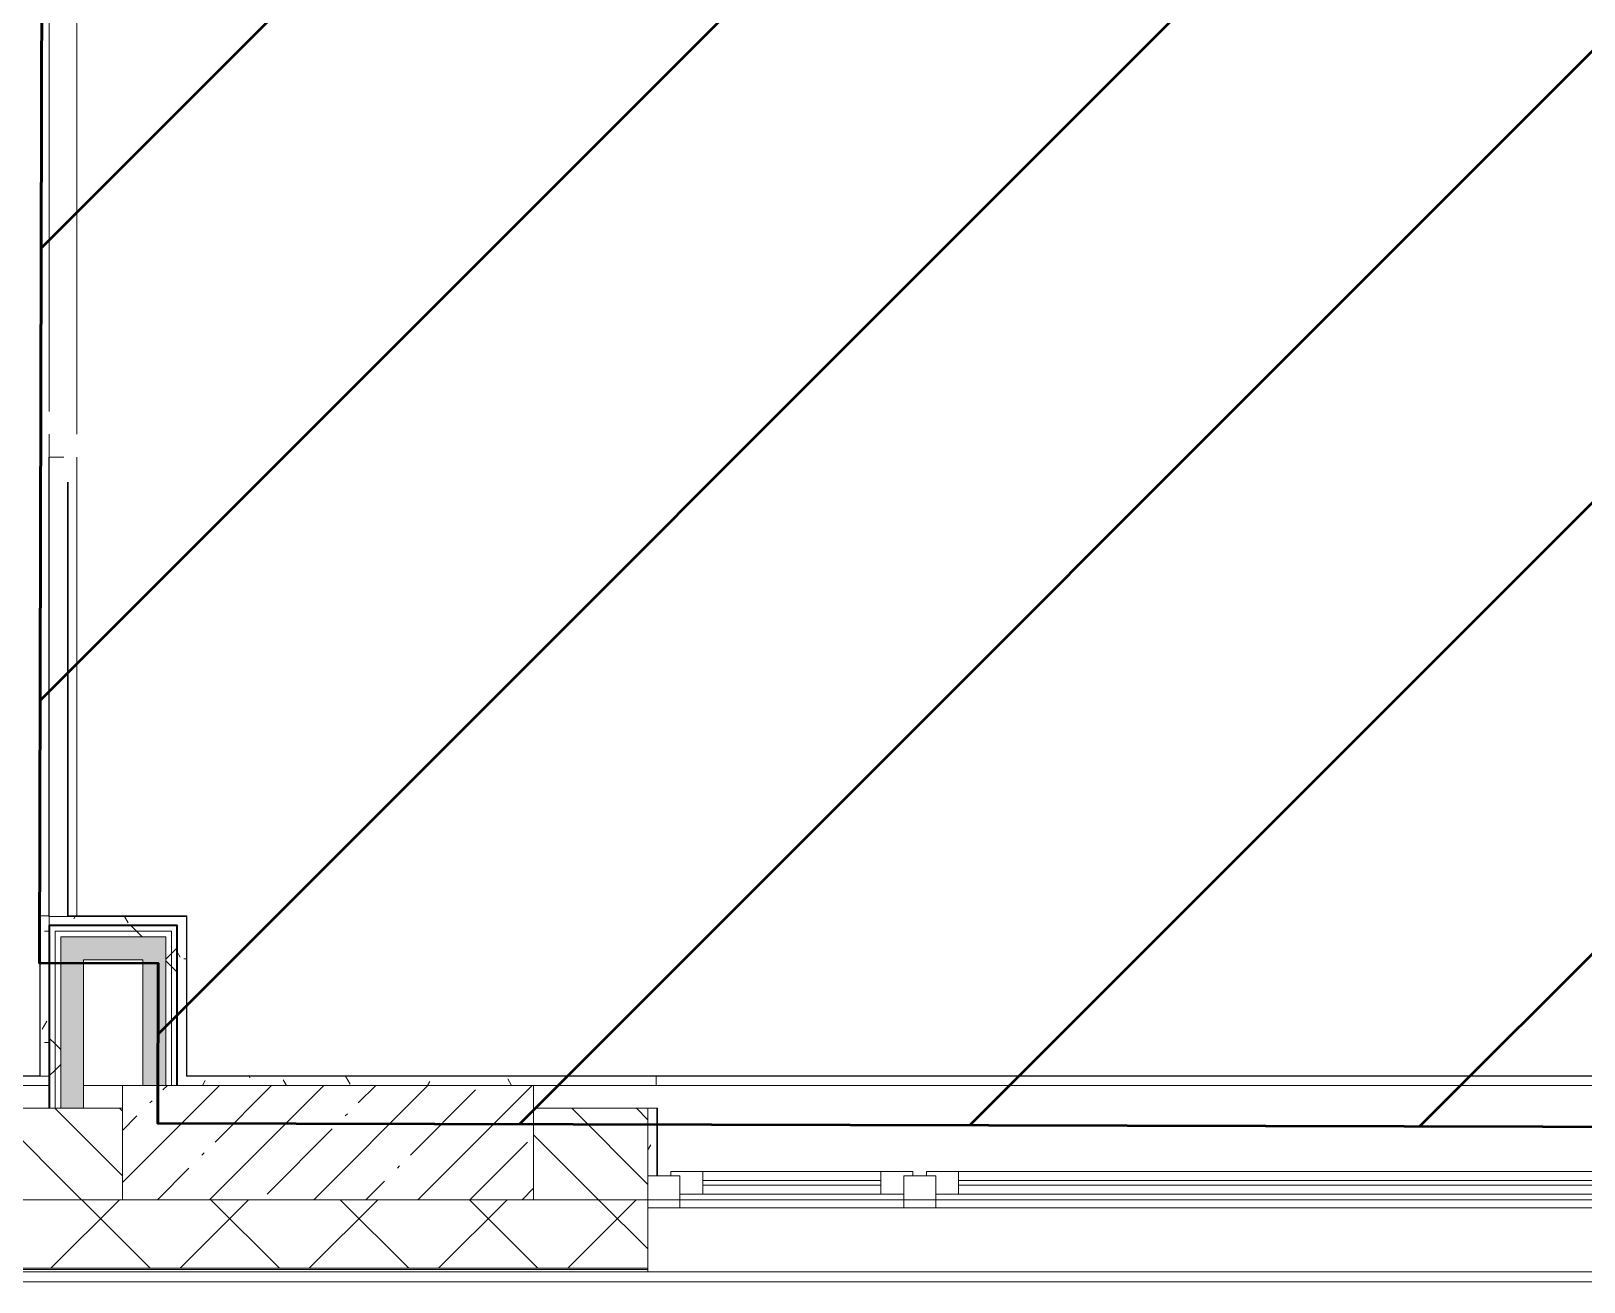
# Model space of a CAD drawing. Header units: millimetres. Extents: x -213547 to 415037, y -3642 to 106956.
# Drawn here: x 101595 to 104994, y -416 to 2321 of the extents above; entities that cross this region are included whole.
import ezdxf

# ---------------------------------------------------------------- set-up
doc = ezdxf.new("R2010")
doc.units = ezdxf.units.MM
for name, color, linetype, lineweight in [('1)CF2', 3, 'Continuous', 30), ('10)FK4', 3, 'Continuous', 50), ('5.5) Перег WD5', 3, 'Continuous', 40), ('965 СКБ CF2', 5, 'Continuous', 50), ('A-FLOR', 7, 'Continuous', 9), ('A-GLAZ', 7, 'Continuous', 9), ('A-GLAZ-1', 7, 'Continuous', 5), ('A-WALL', 7, 'Continuous', 5), ('I-WALL', 7, 'Continuous', 5), ('S-COLS', 7, 'Continuous', 9), ('S-COLS-1', 7, 'Continuous', 5)]:
    doc.layers.add(name, color=color, linetype=linetype, lineweight=lineweight)
doc.layers.add('A-WALL-1', color=9, linetype='Continuous', lineweight=5, true_color=0x808080)
doc.layers.add('A-WALL-FNSH-1', color=9, linetype='Continuous', lineweight=5, true_color=0x808080)
pattern_1 = [(45, (64.7, -136.06), (-212.132, 212.132), []), (135, (64.7, -136.06), (-212.132, -212.132), [])]
pattern_2 = [(0, (64.7, -136.06), (243.84, 60.96), [20.117, -162.763, 20.117, -162.763, -975.36]), (0, (64.7, -136.06), (243.84, 60.96), [-365.76, 20.117, -345.643, 20.117, -162.763, -426.72]), (0, (64.7, -136.06), (243.84, 60.96), [-914.4, 20.117, -101.803, 20.117, -284.683]), (120, (156.14, -105.58), (-174.71291, 180.691634), [20.117, -162.763, 20.117, -162.763, -975.36]), (120, (156.14, -105.58), (-174.71291, 180.691634), [-365.76, 20.117, -345.643, 20.117, -162.763, -426.72]), (120, (156.14, -105.58), (-174.71291, 180.691634), [-914.4, 20.117, -101.803, 20.117, -284.683]), (240, (186.62, 16.34), (-69.12709, -241.651634), [20.117, -162.763, 20.117, -162.763, -975.36]), (240, (186.62, 16.34), (-69.12709, -241.651634), [-365.76, 20.117, -345.643, 20.117, -162.763, -426.72]), (240, (186.62, 16.34), (-69.12709, -241.651634), [-914.4, 20.117, -101.803, 20.117, -284.683])]

# ---------------------------------------------------------------- blocks, each defined once
blk = doc.blocks.new('120_Окно_СКБ_2Ст_Фрамуга сверху - 120_Окно_СКБ_2Ст_2300х2500_h_ ДОО-19727959-Объем проектирования 1 этажа')
at = {"layer": 'A-GLAZ'}
for p, q in [((-1150, -127), (-1150, -57)), ((-1150, -57), (-1080, -57)), ((-1080, -57), (-1080, -127)), ((520, -127), (520, -57)), ((520, -57), (590, -57)), ((590, -57), (590, -127)), ((1080, -127), (1080, -57)), ((1080, -57), (1150, -57)), ((1150, -57), (1150, -127)), ((520, -87), (-1080, -87)), ((-1080, -87), (-1080, -127)), ((-1030, -137), (-1030, -87)), ((470, -137), (470, -87)), ((520, -127), (520, -87)), ((1080, -87), (590, -87)), ((590, -87), (590, -127)), ((640, -137), (640, -87)), ((1030, -137), (1030, -87)), ((1080, -127), (1080, -87)), ((-1080, -127), (-1150, -127)), ((-1080, -127), (-1100, -127)), ((-1100, -127), (-1100, -137)), ((590, -127), (520, -127)), ((540, -127), (520, -127)), ((540, -137), (540, -127)), ((590, -127), (570, -127)), ((570, -127), (570, -137)), ((1150, -127), (1080, -127)), ((1100, -127), (1080, -127)), ((1100, -137), (1100, -127)), ((-1100, -137), (540, -137)), ((540, -137), (-1100, -137)), ((570, -137), (1100, -137)), ((1100, -137), (570, -137))]:
    blk.add_line(p, q, dxfattribs=at)
at = {"layer": 'A-GLAZ-1'}
for p, q in [((1150, -57), (-1150, -57)), ((-1080, -57), (1080, -57)), ((-1130, -127), (-1100, -127)), ((-1030, -107), (470, -107)), ((470, -117), (-1030, -117)), ((540, -127), (570, -127)), ((540, -127), (570, -127)), ((640, -107), (1030, -107)), ((1030, -117), (640, -117)), ((1100, -127), (1130, -127))]:
    blk.add_line(p, q, dxfattribs=at)
blk = doc.blocks.new('BSC_Колонна _Прямоугольная - 250х900-V84-Объем проектирования 1 этажа')
at = {"layer": 'S-COLS-1'}
h = blk.add_hatch(dxfattribs=at)
h.set_pattern_fill('FP_99', color=256, style=0, pattern_type=2)
h.set_pattern_definition([(45, (-102180, -25), (-114.04925, 114.04925), []), (45, (-102065.95, -25), (-114.04925, 114.04925), [201.613, -40.323, 6.706, -33.617])])
h.paths.add_polyline_path([(450, -125), (450, 125), (-450, 125), (-450, -125)])
for p, q in [((450, 125), (-450, 125)), ((-450, 125), (-450, -125)), ((450, -125), (450, 125)), ((-450, -125), (450, -125))]:
    blk.add_line(p, q, dxfattribs=at)

msp = doc.modelspace()

# ---------------------------------------------------------------- hatches: boundary and pattern name
at = {"layer": '1)CF2'}
h = msp.add_hatch(dxfattribs=at)
h.set_pattern_fill('ANSI31', color=256, scale=220)
h.paths.add_polyline_path([(107117.8, 5788.9), (107129.6, 8231.6), (107131.1, 8882.2), (107131.1, 8883.1), (107125.1, 8883.1), (107128, 10127), (101656.1, 10139.9), (101643.9, 4940.4), (101623.9, 4940.4), (101612.9, 281.9), (101872.9, 281.3), (101872.1, -68.7), (105510.1, -77.2), (105510.9, 272.8), (106032.9, 271.6), (106032.1, -78.4), (107110.1, -81), (107111, 289.5), (107111, 292.7), (107116.1, 2491.6), (107116.7, 2724.1), (107110.6, 2724.1), (107111.6, 3120.9), (107122.8, 5322.1), (107116.7, 5322.1)])
at = {"layer": '965 СКБ CF2'}
h = msp.add_hatch(dxfattribs=at)
h.set_pattern_fill('ANSI31', color=256, scale=220)
h.paths.add_polyline_path([(107117.8, 5788.9), (107129.6, 8231.6), (107131.1, 8882.2), (107131.1, 8883.1), (107125.1, 8883.1), (107128, 10127), (101656.1, 10139.9), (101643.9, 4940.4), (101623.9, 4940.4), (101612.9, 281.9), (101872.9, 281.3), (101872.1, -68.7), (105510.1, -77.2), (105510.9, 272.8), (106032.9, 271.6), (106032.1, -78.4), (107110.1, -81), (107111, 289.5), (107111, 292.7), (107116.1, 2491.6), (107116.7, 2724.1), (107110.6, 2724.1), (107111.6, 3120.9), (107122.8, 5322.1), (107116.7, 5322.1)])
at = {"layer": 'A-WALL'}
h = msp.add_hatch(dxfattribs=at)
h.set_pattern_fill('FP_2', color=256, style=0, pattern_type=2)
h.set_pattern_definition([(135, (64.7, -136.06), (-70.71068, -70.71068), [])])
h.paths.add_polyline_path([(110794.7, -236.1), (111694.7, -236.1), (111694.7, -36.1), (110794.7, -36.1), (110794.7, -191.1)])
h.paths.add_polyline_path([(119394.7, -236.1), (119394.7, -36.1), (118894.7, -36.1), (118894.7, -236.1)])
h.paths.add_polyline_path([(117094.7, -236.1), (117094.7, -36.1), (116044.7, -36.1), (116044.7, -236.1)])
h.paths.add_polyline_path([(113494.7, -236.1), (113744.7, -236.1), (113744.7, -36.1), (113494.7, -36.1), (113494.7, -143.3)])
h.paths.add_polyline_path([(91994.7, -236.1), (92794.7, -236.1), (92794.7, -36.1), (91994.7, -36.1), (91994.7, -204.5)])
h.paths.add_polyline_path([(94594.7, -236.1), (94844.7, -236.1), (94844.7, -36.1), (94594.7, -36.1), (94594.7, -143.3)])
h.paths.add_polyline_path([(97169.7, -236.1), (98169.7, -236.1), (98169.7, -36.1), (97169.7, -36.1), (97169.7, -143.3)])
h.paths.add_polyline_path([(123794.7, -236.1), (123794.7, -36.1), (123594.7, -36.1), (123594.7, -236.1)])
h.paths.add_polyline_path([(109719.7, -236.1), (109894.7, -236.1), (109894.7, -36.1), (109544.7, -36.1), (109544.7, -236.1), (109634.7, -236.1)])
h.paths.add_polyline_path([(121194.7, -236.1), (121294.7, -236.1), (121294.7, -36.1), (121194.7, -36.1), (121194.7, -147)])
h.paths.add_polyline_path([(100894.7, -236.1), (101794.7, -236.1), (101794.7, -36.1), (100894.7, -36.1), (100894.7, -143.3)])
h.paths.add_polyline_path([(102694.7, -236.1), (102944.7, -236.1), (102944.7, -36.1), (102694.7, -36.1), (102694.7, -143.3)])
h.paths.add_polyline_path([(105244.7, -236.1), (106294.7, -236.1), (106294.7, -36.1), (105244.7, -36.1), (105244.7, -163.9)])
h = msp.add_hatch(dxfattribs=at)
h.set_pattern_fill('FP_24', color=256, style=0, pattern_type=2)
h.set_pattern_definition([(45, (64.7, -136.06), (-141.42136, 141.42136), []), (135, (64.7, -136.06), (-141.42136, -141.42136), [])])
h.paths.add_polyline_path([(89274.7, -386.1), (91094.7, -386.1), (91094.7, -236.1), (89274.7, -236.1)])
h.paths.add_polyline_path([(123594.7, -386.1), (125144.7, -386.1), (125144.7, -236.1), (123594.7, -236.1), (123594.7, -254.1)])
h.paths.add_polyline_path([(121194.7, -386.1), (121294.7, -386.1), (121294.7, -236.1), (120294.7, -236.1), (120294.7, -386.1)])
h.paths.add_polyline_path([(116044.7, -386.1), (117094.7, -386.1), (117094.7, -236.1), (116044.7, -236.1)])
h.paths.add_polyline_path([(117994.7, -386.1), (119394.7, -386.1), (119394.7, -236.1), (117994.7, -236.1)])
h.paths.add_polyline_path([(113744.7, -386.1), (113744.7, -236.1), (112594.7, -236.1), (112594.7, -386.1), (113494.7, -386.1)])
h.paths.add_polyline_path([(109544.7, -386.1), (109894.7, -386.1), (109894.7, -236.1), (109544.7, -236.1)])
h.paths.add_polyline_path([(110794.7, -386.1), (111694.7, -386.1), (111694.7, -236.1), (110794.7, -236.1)])
h.paths.add_polyline_path([(107194.7, -386.1), (108094.7, -386.1), (108094.7, -236.1), (107194.7, -236.1)])
h.paths.add_polyline_path([(105244.7, -386.1), (106294.7, -386.1), (106294.7, -236.1), (105244.7, -236.1)])
h.paths.add_polyline_path([(100894.7, -386.1), (102944.7, -386.1), (102944.7, -236.1), (100894.7, -236.1), (100894.7, -346.6)])
h.paths.add_polyline_path([(99094.7, -386.1), (99994.7, -386.1), (99994.7, -236.1), (99094.7, -236.1), (99094.7, -329.3)])
h.paths.add_polyline_path([(97144.7, -386.1), (98194.7, -386.1), (98194.7, -236.1), (97144.7, -236.1), (97144.7, -310.5)])
h.paths.add_polyline_path([(94642.8, -386.1), (94844.7, -386.1), (94844.7, -236.1), (93694.7, -236.1), (93694.7, -386.1)])
h.paths.add_polyline_path([(92794.7, -386.1), (92794.7, -236.1), (91994.7, -236.1), (91994.7, -386.1), (92579.8, -386.1)])
at = {"layer": 'I-WALL'}
h = msp.add_hatch(dxfattribs=at)
h.set_pattern_fill('FP_191', color=256, style=0, pattern_type=2)
h.set_pattern_definition(pattern_2)
h.paths.add_polyline_path([(101634.7, 33.9), (101634.7, 383.9), (101614.7, 383.9), (101614.7, 34.9)])
h = msp.add_hatch(dxfattribs=at)
h.set_pattern_fill('FP_191', color=256, style=0, pattern_type=2)
h.set_pattern_definition(pattern_2)
h.paths.add_polyline_path([(101914.7, 363.9), (101914.7, 383.9), (101634.7, 383.9), (101634.7, 363.9), (101889.7, 363.9)])
h = msp.add_hatch(dxfattribs=at)
h.set_pattern_fill('FP_191', color=256, style=0, pattern_type=2)
h.set_pattern_definition(pattern_2)
h.paths.add_polyline_path([(101914.7, 13.9), (101934.7, 13.9), (101934.7, 33.9)])
h.paths.add_polyline_path([(101914.7, 13.9), (101934.7, 34.9), (101934.7, 383.9), (101914.7, 383.9), (101914.7, 33.9)])
h = msp.add_hatch(dxfattribs=at)
h.set_pattern_fill('FP_192', color=256, style=0, pattern_type=2)
h.set_pattern_definition(pattern_1)
h.paths.add_polyline_path([(101647.2, -36.1), (101647.2, 363.9), (101634.7, 363.9), (101634.7, -36.1)])
h = msp.add_hatch(dxfattribs=at)
h.set_pattern_fill('FP_192', color=256, style=0, pattern_type=2)
h.set_pattern_definition(pattern_1)
h.paths.add_polyline_path([(101709.7, 351.4), (101914.7, 351.4), (101914.7, 363.9), (101647.2, 363.9), (101647.2, 351.4), (101694.7, 351.4)])
h = msp.add_hatch(dxfattribs=at)
h.set_pattern_fill('FP_192', color=256, style=0, pattern_type=2)
h.set_pattern_definition(pattern_1)
h.paths.add_polyline_path([(101647.2, -36.1), (101659.7, -36.1), (101659.7, 351.4), (101647.2, 351.4), (101647.2, 1.4)])
h = msp.add_hatch(dxfattribs=at)
h.set_pattern_fill('FP_192', color=256, style=0, pattern_type=2)
h.set_pattern_definition(pattern_1)
h.paths.add_polyline_path([(101694.7, 338.9), (101902.2, 338.9), (101902.2, 351.4), (101659.7, 351.4), (101659.7, 338.9), (101674.7, 338.9)])
h = msp.add_hatch(dxfattribs=at)
h.set_pattern_fill('FP_192', color=256, style=0, pattern_type=2)
h.set_pattern_definition(pattern_1)
h.paths.add_polyline_path([(101904.1, 13.9), (101914.7, 13.9), (101914.7, 351.4), (101902.2, 351.4), (101902.2, 13.9)])
for points in [[(101659.7, -36.1), (101709.7, -36.1), (101709.7, 338.9), (101659.7, 338.9), (101659.7, 13.9)], [(101839.7, 288.9), (101889.7, 288.9), (101889.7, 338.9), (101709.7, 338.9), (101709.7, 288.9)], [(101839.7, 13.9), (101889.7, 14.9), (101889.7, 288.9), (101839.7, 288.9), (101839.7, 17)]]:
    msp.add_hatch(color=256, dxfattribs=at).paths.add_polyline_path(points)
h = msp.add_hatch(dxfattribs=at)
h.set_pattern_fill('FP_192', color=256, style=0, pattern_type=2)
h.set_pattern_definition(pattern_1)
h.paths.add_polyline_path([(101902.2, 13.9), (101902.2, 338.9), (101889.7, 338.9), (101891.6, 13.9)])
h = msp.add_hatch(dxfattribs=at)
h.set_pattern_fill('FP_191', color=256, style=0, pattern_type=2)
h.set_pattern_definition(pattern_2)
h.paths.add_polyline_path([(101347.8, 13.9), (101634.7, 13.9), (101634.7, 33.9), (98214.7, 33.9), (98214.7, 13.9), (100832, 13.9)])
h = msp.add_hatch(dxfattribs=at)
h.set_pattern_fill('FP_191', color=256, style=0, pattern_type=2)
h.set_pattern_definition(pattern_2)
h.paths.add_polyline_path([(105473.9, 13.9), (105594.7, 13.9), (105594.7, 33.9), (105224.7, 33.9), (105224.7, 13.9)])
h.paths.add_polyline_path([(101934.7, 13.9), (102963, 13.9), (102963, 33.9), (101934.7, 33.9)])
h = msp.add_hatch(dxfattribs=at)
h.set_pattern_fill('FP_191', color=256, style=0, pattern_type=2)
h.set_pattern_definition(pattern_2)
h.paths.add_polyline_path([(102964.7, -184.1), (102964.7, -36.1), (102944.7, -36.1), (102944.7, -184.1)])

# ---------------------------------------------------------------- linework, layer by layer
at = {"layer": '10)FK4', "flags": 128}
for points in [[(101623.1, 4940.4), (101612.1, 281.9), (101872.1, 281.3), (101871.3, -68.7), (105509.3, -77.2), (105510.1, 272.8), (106032.1, 271.6), (106031.3, -78.4), (107109.3, -81), (107110.2, 289.5), (107110.2, 292.7), (107115.3, 2491.6)], [(101623.9, 4940.4), (101612.9, 281.9), (101872.9, 281.3), (101872.1, -68.7), (105510.1, -77.2), (105510.9, 272.8), (106032.9, 271.6), (106032.1, -78.4), (107110.1, -81), (107111, 289.5), (107111, 292.7), (107116.1, 2491.6)]]:
    msp.add_lwpolyline(points, dxfattribs=at)
at = {"layer": '5.5) Перег WD5'}
msp.add_lwpolyline([(101914.7, 13.9), (101914.7, 363.9), (101634.7, 363.9), (101634.7, -36.1)], dxfattribs=at)
at = {"layer": 'A-FLOR'}
for p, q in [((101694.7, 1438.9), (101694.7, 2738.9)), ((101634.7, 2688.9), (101634.7, 1488.9)), ((101634.7, 386.7), (101634.7, 1438.9)), ((101694.7, 385.2), (101694.7, 1388.9)), ((101934.7, 385.2), (101694.7, 385.2)), ((101934.7, 34.9), (101934.7, 383.9)), ((101634.7, 33.9), (98214.7, 33.9)), ((101839.7, 13.9), (101709.7, 13.9)), ((105574.7, 33.9), (101934.7, 33.9))]:
    msp.add_line(p, q, dxfattribs=at)
at = {"layer": 'A-WALL'}
for p, q in [((101674.7, 1333.9), (101674.7, 383.9)), ((101614.7, 33.9), (101614.7, 383.9)), ((101634.7, -36.1), (101634.7, 386.7)), ((101647.2, 351.4), (101647.2, -36.1)), ((101902.2, 351.4), (101647.2, 351.4)), ((101902.2, 13.9), (101902.2, 351.4)), ((101659.7, 338.9), (101659.7, -36.1)), ((101889.7, 338.9), (101659.7, 338.9)), ((101889.7, 13.9), (101889.7, 338.9)), ((101934.7, 34.9), (101934.7, 33.9)), ((99994.7, -236.1), (101794.7, -236.1)), ((100894.7, -236.1), (101794.7, -236.1)), ((102694.7, -236.1), (102944.7, -236.1)), ((102694.7, -236.1), (108094.7, -236.1)), ((100894.7, -386.1), (102944.7, -386.1)), ((100894.7, -389.1), (102944.7, -389.1)), ((105244.7, -394.1), (102944.7, -394.1)), ((108094.7, -416.1), (89244.7, -416.1))]:
    msp.add_line(p, q, dxfattribs=at)
at = {"layer": 'A-WALL-1'}
for p, q in [((101666.7, 1388.9), (101634.7, 1388.9)), ((101634.7, 384.9), (101614.7, 384.9)), ((101633.7, 383.9), (101674.7, 383.9)), ((101914.7, 363.9), (101634.7, 363.9)), ((101914.7, 13.9), (101914.7, 363.9)), ((101709.7, -36.1), (101709.7, 288.9)), ((101709.7, 288.9), (101839.7, 288.9)), ((101839.7, 288.9), (101839.7, 13.9)), ((99994.7, 13.9), (101634.7, 13.9)), ((102694.7, 13.9), (102963, 13.9)), ((102963, 13.9), (102963, 33.9)), ((101794.7, -36.1), (100894.7, -36.1)), ((102944.7, -36.1), (102694.7, -36.1)), ((102944.7, -386.1), (102944.7, -36.1)), ((102964.7, -36.1), (102944.7, -36.1)), ((102964.7, -184.1), (102964.7, -36.1)), ((102944.7, -184.1), (102964.7, -184.1))]:
    msp.add_line(p, q, dxfattribs=at)
at = {"layer": 'A-WALL-FNSH-1'}
for p, q in [((101634.7, 1388.9), (101633.7, 1388.9)), ((101633.7, 1388.9), (101633.7, 383.9)), ((101675.7, 384.9), (101675.7, 1333.9)), ((101613.7, 384.9), (101613.7, 34.9)), ((101614.7, 384.9), (101613.7, 384.9)), ((101674.7, 383.9), (101934.7, 383.9)), ((101935.7, 384.9), (101675.7, 384.9)), ((101935.7, 34.9), (101935.7, 384.9)), ((101613.7, 34.9), (100894.7, 34.9)), ((102944.7, 34.9), (101935.7, 34.9)), ((102944.7, 33.9), (102944.7, 34.9)), ((102965.7, -36.1), (102964.7, -36.1)), ((102965.7, -184.1), (102965.7, -36.1)), ((102964.7, -184.1), (102965.7, -184.1)), ((100894.7, -394.1), (102944.7, -394.1)), ((102944.7, -394.1), (102944.7, -386.1))]:
    msp.add_line(p, q, dxfattribs=at)
at = {"layer": 'I-WALL'}
for p, q in [((102944.7, 34.9), (105244.7, 34.9)), ((105224.7, 13.9), (102963, 13.9)), ((105244.7, -236.1), (102944.7, -236.1))]:
    msp.add_line(p, q, dxfattribs=at)

# ---------------------------------------------------------------- block references
at = {"layer": 'A-GLAZ', "color": 3, "rotation": 180}
msp.add_blockref('120_Окно_СКБ_2Ст_Фрамуга сверху - 120_Окно_СКБ_2Ст_2300х2500_h_ ДОО-19727959-Объем проектирования 1 этажа', (104094.7, -311.1), dxfattribs=at)
at = {"layer": 'S-COLS'}
msp.add_blockref('BSC_Колонна _Прямоугольная - 250х900-V84-Объем проектирования 1 этажа', (102244.7, -111.1), dxfattribs=at)

doc.saveas('drawing.dxf')
